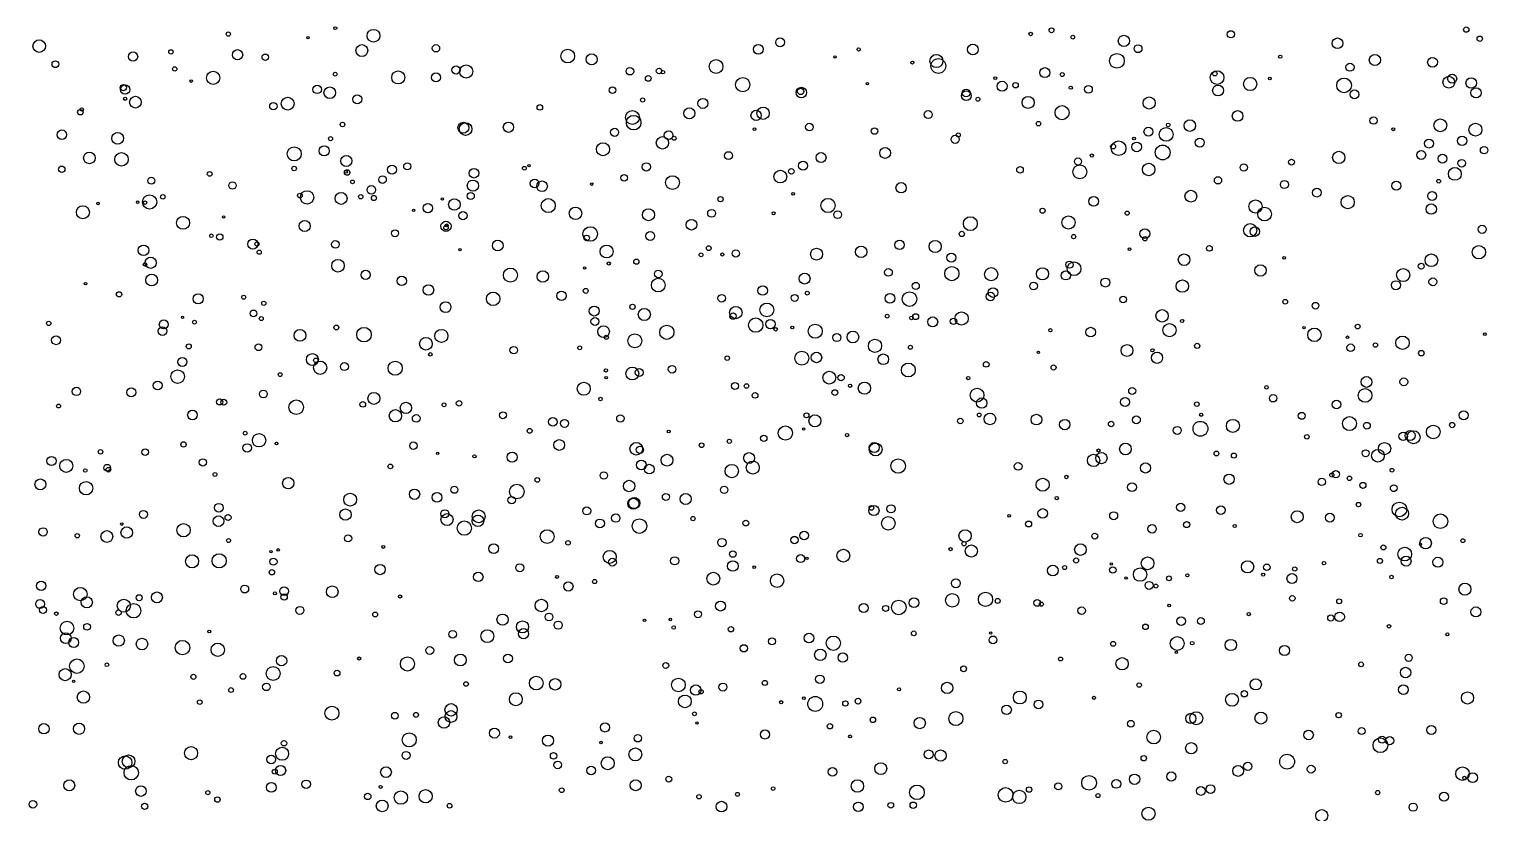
# Model space of a CAD drawing. Extents: x -296 to 296, y -196 to 196.
# Drawn here: x -295.5 to -99.3, y -69.3 to 36.1 of the extents above; entities that cross this region are included whole.
import ezdxf

# ---------------------------------------------------------------- set-up
doc = ezdxf.new("R2010")
doc.units = 0

msp = doc.modelspace()

# ---------------------------------------------------------------- linework, layer by layer
at = {"layer": 'MIX'}
for centre, radius in [((-268.7088, 35.4741), 0.2839), ((-254.3305, 36.2711), 0.1993), ((-249.193, 35.2549), 0.8593), ((-160.8069, 35.4953), 0.234), ((-158.0008, 35.9859), 0.3239), ((-155.1458, 35.0634), 0.2507), ((-133.8811, 35.4495), 0.4809), ((-102.214, 36.0778), 0.3548), ((-294.1554, 33.8531), 0.8499), ((-276.4436, 33.0869), 0.2903), ((-267.4702, 32.7033), 0.6842), ((-257.9939, 35.0002), 0.1572), ((-250.757, 33.2582), 0.7965), ((-240.787, 33.5621), 0.4944), ((-223.0626, 32.5125), 0.9191), ((-197.4385, 33.4258), 0.6499), ((-194.5116, 34.3661), 0.5861), ((-183.9398, 33.4098), 0.2209), ((-168.5753, 33.4038), 0.7222), ((-148.2626, 34.5471), 0.7628), ((-146.3584, 33.5024), 0.5262), ((-119.5365, 34.2384), 0.7159), ((-100.4079, 34.8511), 0.3559), ((-291.9811, 31.4125), 0.4489), ((-281.5325, 32.4549), 0.6252), ((-263.75, 32.362), 0.4287), ((-219.8437, 32.0746), 0.7471), ((-203.1132, 31.1175), 0.9244), ((-187.1175, 32.4136), 0.1584), ((-176.718, 31.641), 0.2034), ((-173.4791, 31.8501), 0.8832), ((-173.2223, 31.1771), 0.9965), ((-149.2067, 31.8772), 0.9944), ((-127.239, 32.4349), 0.2143), ((-117.8562, 31.0173), 0.5437), ((-114.5083, 31.9894), 0.7576), ((-106.7569, 31.6901), 0.656), ((-275.9237, 30.7922), 0.298), ((-270.7561, 29.5949), 0.8796), ((-254.3513, 30.0769), 0.2549), ((-245.8638, 29.6384), 0.8752), ((-240.7872, 29.6442), 0.61), ((-238.0934, 30.6457), 0.5432), ((-236.7182, 30.4503), 0.889), ((-214.6956, 30.4801), 0.505), ((-212.2407, 29.5132), 0.3879), ((-210.7858, 30.512), 0.3745), ((-210.2567, 30.3523), 0.2321), ((-199.5293, 28.6706), 0.9576), ((-165.5621, 29.5423), 0.194), ((-158.8962, 30.2886), 0.6701), ((-156.5544, 30.0374), 0.2663), ((-135.7345, 29.6241), 0.9283), ((-136.0316, 30.1472), 0.2995), ((-131.2829, 28.7584), 0.8917), ((-128.6472, 29.4929), 0.1862), ((-118.6579, 28.5798), 0.9855), ((-104.5617, 29.0022), 0.7968), ((-104.113, 29.4672), 0.6057), ((-101.5534, 28.8931), 0.706), ((-282.837, 28.2614), 0.42), ((-282.5954, 28.0163), 0.6246), ((-273.71, 29.161), 0.1804), ((-256.7639, 28.0406), 0.5735), ((-255.0691, 27.5897), 0.7822), ((-217.0455, 27.9367), 0.4411), ((-191.6448, 27.6131), 0.7045), ((-191.7396, 27.7713), 0.437), ((-182.7649, 28.8121), 0.1693), ((-169.4583, 27.1883), 0.6607), ((-169.4827, 27.5501), 0.5223), ((-164.6486, 28.4605), 0.6704), ((-162.843, 28.598), 0.3656), ((-155.4133, 28.259), 0.2147), ((-153.0345, 28.0524), 0.5236), ((-135.596, 27.8871), 0.7357), ((-117.25, 27.369), 0.5872), ((-100.9038, 27.5689), 0.6877), ((-288.431, 25.3434), 0.2295), ((-282.5912, 26.7725), 0.2193), ((-281.2098, 26.318), 0.7861), ((-262.658, 25.7752), 0.4936), ((-260.7323, 26.1124), 0.857), ((-251.3729, 26.7008), 0.5922), ((-226.8148, 25.6087), 0.3741), ((-212.9929, 26.602), 0.2848), ((-206.7045, 24.8132), 0.7411), ((-204.8904, 26.1461), 0.668), ((-196.7934, 24.8199), 0.8281), ((-167.8994, 26.7157), 0.2644), ((-161.1348, 26.2798), 0.8087), ((-156.585, 24.9064), 0.9441), ((-144.8754, 26.2042), 0.8151), ((-288.6278, 24.9643), 0.3691), ((-253.3644, 23.3172), 0.3084), ((-237.102, 22.8771), 0.7334), ((-236.8015, 22.6942), 0.8569), ((-231.041, 22.9442), 0.6919), ((-214.3683, 24.2587), 0.9348), ((-214.1977, 23.5602), 0.9822), ((-197.7347, 24.544), 0.6884), ((-174.5849, 24.6477), 0.5324), ((-159.7494, 23.4221), 0.296), ((-139.3947, 23.1614), 0.7743), ((-132.968, 24.463), 0.7184), ((-114.6822, 23.8374), 0.4927), ((-105.7095, 23.2038), 0.8585), ((-291.0994, 21.9413), 0.6367), ((-283.6031, 21.4506), 0.784), ((-254.9685, 21.4054), 0.2722), ((-216.7654, 22.2643), 0.5463), ((-210.3303, 20.8434), 0.8377), ((-209.4935, 21.886), 0.5842), ((-208.7593, 21.4517), 0.2696), ((-197.9489, 22.6836), 0.1607), ((-190.5639, 22.9688), 0.5155), ((-181.816, 22.4325), 0.4358), ((-170.9573, 21.3117), 0.5456), ((-170.54, 21.9128), 0.2746), ((-146.8956, 21.4327), 0.1959), ((-144.9664, 22.345), 0.596), ((-142.5781, 21.9846), 0.9287), ((-142.3036, 23.2628), 0.2435), ((-112.034, 22.6745), 0.1993), ((-102.7768, 21.1115), 0.6195), ((-100.9858, 22.6164), 0.8741), ((-259.8521, 19.3545), 0.9468), ((-255.824, 19.7609), 0.6822), ((-218.3241, 19.9784), 0.8824), ((-201.4481, 19.1242), 0.5306), ((-180.3764, 19.4865), 0.7312), ((-149.7126, 20.361), 0.3339), ((-148.9724, 20.1224), 0.9885), ((-146.5533, 20.3005), 0.655), ((-143.0523, 19.5475), 0.997), ((-138.0555, 20.8827), 0.6092), ((-119.3637, 18.883), 0.8244), ((-108.2679, 19.2156), 0.592), ((-107.2378, 20.7517), 0.6022), ((-99.818, 19.8619), 0.5014), ((-291.1224, 17.2859), 0.434), ((-287.4014, 18.8088), 0.7788), ((-283.0854, 18.6259), 0.9133), ((-259.8629, 17.3943), 0.2946), ((-252.8543, 18.4027), 0.7461), ((-246.6959, 17.2425), 0.6145), ((-244.653, 17.6891), 0.4795), ((-228.8978, 17.4264), 0.2529), ((-228.289, 17.7712), 0.1613), ((-212.5023, 17.6074), 0.5566), ((-191.4083, 17.7675), 0.6072), ((-188.9964, 18.8643), 0.6704), ((-162.234, 17.2192), 0.443), ((-154.1897, 16.951), 0.9354), ((-154.4388, 18.3345), 0.4836), ((-152.5772, 19.1336), 0.2212), ((-144.9244, 17.2579), 0.8413), ((-132.1431, 17.5284), 0.486), ((-125.7198, 18.2548), 0.3934), ((-105.414, 18.7177), 0.5946), ((-102.8275, 18.0918), 0.5059), ((-279.0661, 15.753), 0.4608), ((-271.2205, 16.6596), 0.3207), ((-252.7385, 16.8528), 0.3673), ((-252.9063, 16.9521), 0.1964), ((-252.0158, 15.5876), 0.2526), ((-247.9763, 15.9003), 0.5061), ((-235.8124, 15.0852), 0.7587), ((-235.6681, 16.7571), 0.6435), ((-227.516, 15.3728), 0.5837), ((-226.5163, 15.0062), 0.7162), ((-215.4742, 16.1318), 0.452), ((-208.9793, 15.4928), 0.9245), ((-194.4724, 16.3056), 0.8596), ((-192.9981, 17.012), 0.3798), ((-135.6069, 15.8023), 0.4886), ((-126.6747, 15.2387), 0.5449), ((-105.9282, 15.6759), 0.2495), ((-103.7544, 16.6683), 0.8627), ((-279.3042, 12.8901), 0.9506), ((-277.5316, 13.5733), 0.3057), ((-268.1574, 15.098), 0.4938), ((-259.0857, 13.752), 0.3117), ((-258.132, 13.5097), 0.8937), ((-253.5513, 13.3645), 0.803), ((-250.91, 13.59), 0.2905), ((-249.4789, 14.5109), 0.5766), ((-249.1352, 13.4238), 0.344), ((-236.1189, 13.6932), 0.486), ((-219.8429, 15.3037), 0.1797), ((-192.7569, 13.9933), 0.188), ((-178.2285, 14.8088), 0.6931), ((-139.2543, 13.6638), 0.7933), ((-122.3227, 14.1458), 0.5879), ((-118.1615, 12.8694), 0.8897), ((-111.6283, 15.0786), 0.5935), ((-106.8084, 13.6885), 0.5948), ((-288.2824, 11.5091), 0.8736), ((-286.2526, 12.6787), 0.1663), ((-280.9213, 12.8608), 0.1661), ((-279.9265, 12.7985), 0.2357), ((-243.7964, 11.7778), 0.151), ((-241.8794, 12.064), 0.6208), ((-239.9331, 13.2982), 0.1641), ((-238.3115, 12.5535), 0.7773), ((-225.6786, 12.3959), 0.9425), ((-222.0295, 11.3663), 0.8378), ((-212.203, 11.1727), 0.8112), ((-203.7174, 11.3636), 0.5271), ((-202.5265, 13.2644), 0.3571), ((-188.0498, 12.4094), 0.9565), ((-159.1935, 11.707), 0.3396), ((-152.3402, 12.9861), 0.6524), ((-130.5681, 12.2853), 0.8881), ((-129.3466, 11.2615), 0.9154), ((-106.9268, 11.9348), 0.6988), ((-274.806, 10.0812), 0.8724), ((-269.3488, 10.8784), 0.1655), ((-258.4364, 9.6543), 0.7472), ((-239.4419, 9.6158), 0.6864), ((-239.3387, 9.7284), 0.2035), ((-237.1547, 11.052), 0.5606), ((-206.4133, 9.8321), 0.7155), ((-195.3869, 11.3705), 0.2064), ((-186.7565, 11.1795), 0.5231), ((-168.9158, 9.9744), 0.9352), ((-155.7181, 10.1262), 0.8968), ((-147.8188, 11.3843), 0.2766), ((-131.2794, 9.0844), 0.8885), ((-271.0077, 8.3503), 0.2452), ((-269.8669, 8.171), 0.4297), ((-265.425, 7.2241), 0.6773), ((-246.2986, 8.6861), 0.469), ((-239.4406, 9.426), 0.3026), ((-220.0438, 8.5826), 0.984), ((-220.5231, 8.0488), 0.3755), ((-211.9713, 8.3078), 0.5957), ((-170.0694, 8.588), 0.3522), ((-155.0291, 8.2322), 0.2817), ((-145.4481, 8.618), 0.6598), ((-145.4403, 7.9494), 0.2912), ((-130.6514, 8.9019), 0.6384), ((-100.0692, 9.2116), 0.5461), ((-280.1249, 6.3875), 0.7125), ((-264.8621, 7.2385), 0.2872), ((-264.5617, 6.1311), 0.2785), ((-254.3125, 7.174), 0.512), ((-237.5385, 6.4721), 0.1574), ((-232.4802, 7.0353), 0.7229), ((-217.8384, 6.2257), 0.8688), ((-205.1364, 5.7717), 0.2568), ((-204.1044, 6.6785), 0.3213), ((-202.2726, 5.8247), 0.2092), ((-200.4597, 5.9681), 0.4898), ((-189.6049, 5.8713), 0.7989), ((-183.6076, 6.1804), 0.7757), ((-178.4382, 7.1121), 0.6217), ((-173.6459, 6.903), 0.8141), ((-171.4637, 5.4078), 0.6167), ((-147.5131, 6.5396), 0.1666), ((-140.1666, 5.121), 0.7782), ((-136.7658, 6.6494), 0.3819), ((-106.8978, 5.0471), 0.8535), ((-100.5205, 6.1327), 0.9025), ((-279.9272, 4.4929), 0.2328), ((-279.1589, 4.7025), 0.7546), ((-253.9667, 4.3131), 0.8455), ((-230.7739, 3.0428), 0.9494), ((-220.7975, 4.0121), 0.1505), ((-217.5465, 4.6125), 0.2185), ((-213.8364, 4.8648), 0.3512), ((-179.9267, 3.4156), 0.5147), ((-171.4094, 3.2507), 0.9545), ((-166.1148, 3.1684), 0.8855), ((-159.2071, 3.2149), 0.8183), ((-155.5803, 4.4563), 0.4837), ((-154.9566, 3.9035), 0.9167), ((-129.8874, 3.6789), 0.7709), ((-126.7165, 5.3739), 0.1742), ((-110.7044, 3.0589), 0.8809), ((-108.2755, 4.2427), 0.3952), ((-287.9317, 1.9025), 0.1674), ((-279.0312, 2.3844), 0.79), ((-250.2452, 3.0926), 0.6162), ((-245.3935, 2.2711), 0.6234), ((-226.4081, 2.8561), 0.773), ((-210.8866, 1.7151), 0.9252), ((-210.8902, 3.2088), 0.5087), ((-191.209, 2.5803), 0.7326), ((-176.2521, 1.5996), 0.4726), ((-160.411, 1.5823), 0.5179), ((-156.0738, 3.0012), 0.6085), ((-150.7419, 2.054), 0.6063), ((-140.4047, 1.5685), 0.8279), ((-111.6865, 1.6936), 0.6075), ((-106.7099, 2.1468), 0.5259), ((-283.4125, 0.4604), 0.3533), ((-272.7725, -0.1327), 0.6787), ((-266.6429, 0.0778), 0.2719), ((-241.8002, 1.0497), 0.7104), ((-233.0937, -0.1364), 0.909), ((-223.9036, 0.2712), 0.623), ((-220.6508, 0.9319), 0.3353), ((-202.3479, -0.0614), 0.5128), ((-196.8478, 0.9761), 0.6379), ((-192.5427, -0.0227), 0.4582), ((-190.8568, 0.6198), 0.2614), ((-179.7287, -0.0781), 0.6489), ((-177.0903, -0.1778), 0.9778), ((-166.2147, 0.1677), 0.5688), ((-165.8636, 0.7007), 0.6436), ((-148.3631, -0.2215), 0.4451), ((-265.3292, -2.1041), 0.4541), ((-263.9489, -0.7546), 0.277), ((-239.5007, -1.2606), 0.7325), ((-219.5102, -1.7861), 0.6655), ((-214.3594, -1.2214), 0.3601), ((-212.768, -2.2547), 0.8177), ((-200.457, -1.9972), 0.8316), ((-196.2879, -1.6385), 0.927), ((-170.094, -2.7889), 0.8967), ((-143.1273, -2.4349), 0.8371), ((-126.572, -0.5401), 0.3184), ((-122.4801, -1.0654), 0.4454), ((-292.8749, -3.4539), 0.2927), ((-277.5709, -4.4918), 0.5848), ((-277.3933, -3.5854), 0.6037), ((-274.8788, -2.626), 0.1558), ((-273.2685, -3.2771), 0.2509), ((-264.2827, -2.7997), 0.2672), ((-254.1881, -3.9947), 0.3299), ((-219.4112, -3.1881), 0.5277), ((-218.2503, -4.5543), 0.7858), ((-209.7374, -4.6348), 0.9567), ((-200.8345, -2.4635), 0.4319), ((-197.7822, -3.6816), 0.965), ((-195.8055, -3.538), 0.6338), ((-192.865, -3.9953), 0.1884), ((-189.7835, -4.5002), 0.953), ((-180.102, -2.4778), 0.2538), ((-176.841, -2.7057), 0.2416), ((-176.2661, -2.5349), 0.3977), ((-173.9812, -3.2429), 0.6713), ((-171.1808, -3.1677), 0.4361), ((-142.1259, -4.3554), 0.8917), ((-140.4359, -3.1228), 0.2177), ((-124.0379, -4.0109), 0.1637), ((-116.8214, -3.8764), 0.3194), ((-291.8837, -5.7055), 0.6034), ((-259.0839, -5.0576), 0.7963), ((-250.466, -4.9653), 0.9787), ((-242.1382, -6.1931), 0.8534), ((-240.062, -5.1327), 0.8826), ((-217.868, -5.3167), 0.2662), ((-214.0379, -5.7893), 0.935), ((-195.0939, -4.2399), 0.2351), ((-186.8764, -5.3514), 0.5494), ((-184.7096, -5.2743), 0.7813), ((-181.7416, -6.4578), 0.8929), ((-158.1531, -4.3711), 0.2161), ((-152.7427, -4.624), 0.6485), ((-122.6368, -4.9777), 0.9082), ((-118.2044, -5.3161), 0.1801), ((-110.7941, -6.0522), 0.9055), ((-99.7296, -4.8939), 0.1834), ((-274.0387, -6.5403), 0.3325), ((-264.6651, -6.6448), 0.4622), ((-257.4045, -8.3088), 0.8019), ((-241.5484, -7.6096), 0.2441), ((-230.3315, -7.0472), 0.5021), ((-221.4575, -6.7335), 0.2577), ((-201.6149, -8.1267), 0.2993), ((-191.5899, -8.1159), 0.9353), ((-189.6219, -8.0234), 0.7105), ((-180.6302, -8.2748), 0.7138), ((-176.9776, -6.6604), 0.266), ((-159.7543, -7.3369), 0.1583), ((-147.8424, -7.0936), 0.8005), ((-144.4312, -7.0682), 0.22), ((-143.8074, -8.0757), 0.7551), ((-138.4036, -6.4704), 0.3524), ((-117.7638, -6.721), 0.5033), ((-114.4418, -6.3567), 0.2883), ((-108.2601, -7.4541), 0.371), ((-275.5316, -10.6071), 0.9086), ((-274.9008, -8.6305), 0.5952), ((-256.9521, -8.413), 0.3094), ((-256.3707, -9.4108), 0.8906), ((-253.1049, -9.2533), 0.5313), ((-246.2768, -9.4765), 0.9553), ((-217.9274, -9.7667), 0.2289), ((-214.3806, -10.1892), 0.8694), ((-213.4435, -10.0488), 0.5343), ((-209.0303, -9.625), 0.5067), ((-177.2574, -9.7182), 0.9321), ((-166.782, -8.9624), 0.3773), ((-157.7243, -9.3806), 0.3427), ((-278.2241, -11.7984), 0.5916), ((-261.7394, -10.3421), 0.2518), ((-220.9159, -12.2387), 0.8772), ((-217.9079, -10.7487), 0.1724), ((-200.5772, -11.8668), 0.4665), ((-199.0181, -11.8696), 0.3042), ((-187.8834, -10.7426), 0.8691), ((-186.3028, -10.7427), 0.4268), ((-185.0905, -11.8327), 0.2244), ((-183.1639, -12.155), 0.8199), ((-169.1958, -10.8089), 0.2297), ((-115.635, -11.3261), 0.7257), ((-110.615, -11.3073), 0.5221), ((-289.1493, -12.5947), 0.5634), ((-281.77, -12.725), 0.5932), ((-269.8769, -14.0083), 0.4098), ((-269.33, -14.0508), 0.3907), ((-263.9985, -12.9442), 0.5227), ((-249.1436, -13.5377), 0.8019), ((-218.6588, -13.6148), 0.2276), ((-197.868, -13.1271), 0.3803), ((-187.1411, -12.755), 0.3899), ((-168.0136, -13.0969), 0.9256), ((-167.3843, -14.1588), 0.7017), ((-148.0995, -14.0216), 0.6105), ((-147.1493, -12.5353), 0.4679), ((-129.0854, -12.0488), 0.2455), ((-128.1982, -13.5186), 0.4991), ((-115.8264, -13.1387), 0.9262), ((-291.5527, -14.565), 0.2617), ((-273.541, -15.764), 0.6475), ((-259.5822, -14.7188), 0.9855), ((-250.628, -14.3402), 0.3799), ((-246.247, -15.8794), 0.8302), ((-244.8259, -14.8198), 0.7566), ((-239.7006, -14.3932), 0.2564), ((-237.6797, -14.1992), 0.3734), ((-231.7771, -15.8007), 0.4625), ((-190.9666, -15.8149), 0.3396), ((-167.7187, -15.7642), 0.2538), ((-166.2831, -16.3069), 0.7787), ((-160.0273, -16.3907), 0.7191), ((-138.461, -14.3083), 0.3091), ((-137.8716, -15.7399), 0.2137), ((-124.3483, -15.8828), 0.4653), ((-119.6731, -14.3523), 0.5702), ((-102.5734, -15.8036), 0.6076), ((-243.4455, -16.2288), 0.5192), ((-228.1893, -17.8923), 0.3264), ((-225.0762, -16.6842), 0.585), ((-223.5021, -16.895), 0.5375), ((-215.9914, -16.2295), 0.4935), ((-193.7959, -18.2024), 0.9573), ((-191.3373, -17.6696), 0.1591), ((-189.8148, -16.5575), 0.8081), ((-170.2715, -16.5784), 0.3726), ((-156.2247, -17.0616), 0.6988), ((-149.9853, -16.9825), 0.3662), ((-146.5861, -16.4238), 0.5295), ((-141.0907, -17.8406), 0.5315), ((-137.9654, -17.6204), 0.9983), ((-133.6102, -17.2288), 0.874), ((-117.923, -16.9302), 0.9389), ((-115.5749, -17.2055), 0.4482), ((-106.6515, -18.0551), 0.9188), ((-104.1024, -17.1264), 0.3534), ((-274.7459, -19.7304), 0.3627), ((-266.4542, -18.2141), 0.257), ((-264.59, -19.1738), 0.8969), ((-262.2392, -19.5937), 0.1807), ((-243.8224, -19.8933), 0.4973), ((-224.2114, -19.8009), 0.7243), ((-213.8537, -20.3138), 0.8437), ((-209.4881, -17.9769), 0.1855), ((-205.0604, -19.8451), 0.3164), ((-201.3346, -19.3161), 0.284), ((-196.7011, -18.9052), 0.4331), ((-185.4884, -18.4782), 0.2163), ((-181.8379, -20.1523), 0.6798), ((-181.6465, -20.4085), 0.8591), ((-148.0529, -20.3375), 0.7865), ((-123.6522, -18.6954), 0.3035), ((-113.2071, -20.297), 0.8229), ((-110.6994, -18.6388), 0.5658), ((-109.7706, -18.5343), 0.6732), ((-109.3078, -18.7622), 0.8766), ((-292.4934, -21.9569), 0.6154), ((-285.9047, -20.7154), 0.3034), ((-279.8971, -20.7648), 0.434), ((-266.1882, -20.2002), 0.5699), ((-240.5583, -20.9404), 0.1556), ((-235.6151, -21.3358), 0.2177), ((-230.5563, -21.4472), 0.6793), ((-213.3598, -20.4579), 0.4828), ((-209.7077, -21.8519), 0.7966), ((-198.6771, -21.5573), 0.7322), ((-152.3367, -21.8747), 0.8318), ((-151.2878, -21.5706), 0.7574), ((-151.6763, -20.549), 0.2058), ((-135.8185, -20.949), 0.3181), ((-133.4708, -21.2394), 0.3413), ((-115.7469, -20.9248), 0.4601), ((-114.0908, -21.2454), 0.8537), ((-290.5058, -22.6116), 0.8761), ((-287.9549, -23.2368), 0.2328), ((-285.017, -22.8598), 0.453), ((-284.8402, -23.1279), 0.3116), ((-272.1437, -22.1483), 0.4887), ((-270.5066, -23.7756), 0.2627), ((-246.9205, -22.6887), 0.3233), ((-218.2082, -23.9037), 0.4958), ((-213.1736, -22.4938), 0.643), ((-212.1015, -23.0513), 0.6508), ((-201.0096, -23.3089), 0.8956), ((-198.183, -22.8457), 0.8833), ((-178.6254, -22.6349), 0.9745), ((-162.4864, -22.6904), 0.5187), ((-145.3695, -22.8953), 0.6814), ((-119.757, -23.7376), 0.4799), ((-112.2077, -23.2022), 0.2511), ((-293.9934, -25.1052), 0.7383), ((-287.8506, -25.6176), 0.9039), ((-260.6534, -24.9454), 0.7649), ((-238.3102, -25.8306), 0.476), ((-229.9161, -26.0657), 0.987), ((-227.1694, -24.508), 0.31), ((-214.8135, -25.3294), 0.7701), ((-202.0207, -25.8422), 0.4928), ((-159.1876, -25.1475), 0.8792), ((-155.9943, -24.1094), 0.2346), ((-147.1725, -25.4812), 0.5985), ((-134.1174, -24.4174), 0.6877), ((-121.6544, -24.7709), 0.4956), ((-120.3013, -23.8396), 0.2734), ((-117.93, -24.287), 0.305), ((-116.1155, -25.2429), 0.4057), ((-111.9765, -25.6274), 0.4475), ((-252.3275, -27.1578), 0.8631), ((-243.676, -26.4367), 0.6957), ((-240.6487, -26.8533), 0.6523), ((-230.607, -27.2253), 0.5054), ((-214.2393, -27.7124), 0.7358), ((-214.1224, -27.618), 0.7514), ((-209.8678, -26.794), 0.4746), ((-207.2135, -27.0716), 0.7404), ((-157.2856, -26.957), 0.2221), ((-280.1277, -29.1387), 0.5387), ((-270.0389, -30.0596), 0.7164), ((-269.9826, -28.2386), 0.583), ((-268.749, -29.5609), 0.4085), ((-252.9665, -29.1705), 0.769), ((-239.5991, -29.0578), 0.5458), ((-239.3031, -29.8459), 0.8104), ((-235.143, -30.008), 0.7781), ((-235.0391, -29.4105), 0.8653), ((-220.513, -28.6702), 0.54), ((-216.613, -29.6439), 0.5616), ((-206.2199, -29.7027), 0.2835), ((-181.8934, -28.6196), 0.6908), ((-182.2244, -28.2706), 0.3098), ((-179.5796, -28.3945), 0.5518), ((-163.7031, -29.3368), 0.1696), ((-159.1859, -29.0052), 0.6392), ((-149.641, -29.3234), 0.5366), ((-140.6352, -28.1988), 0.5546), ((-135.2212, -28.5663), 0.5837), ((-124.9536, -29.4601), 0.8064), ((-120.5713, -29.5748), 0.595), ((-116.7079, -27.8195), 0.3002), ((-111.2175, -28.4773), 0.9873), ((-110.8506, -29.0468), 0.8669), ((-105.6843, -30.0544), 0.9822), ((-293.6216, -31.4959), 0.5603), ((-285.0543, -32.1194), 0.7913), ((-283.0516, -30.4435), 0.171), ((-282.3823, -31.5903), 0.7704), ((-274.7327, -31.2675), 0.9001), ((-236.9746, -30.9882), 0.962), ((-225.8318, -32.129), 0.9221), ((-218.7428, -30.3661), 0.6025), ((-213.421, -30.7199), 0.9885), ((-199.1119, -30.3162), 0.3912), ((-179.9531, -30.3395), 0.9047), ((-169.6321, -32.0413), 0.8232), ((-161.0813, -30.4331), 0.4013), ((-144.4765, -31.0808), 0.5675), ((-139.831, -30.5135), 0.4128), ((-133.3578, -30.7004), 0.2133), ((-289.0311, -32.0147), 0.2874), ((-268.6812, -32.6608), 0.2627), ((-252.6027, -32.369), 0.4778), ((-247.8753, -33.5256), 0.1921), ((-233.0301, -33.7455), 0.6536), ((-223.0383, -32.9692), 0.3056), ((-202.3258, -32.941), 0.5658), ((-192.5678, -32.5883), 0.4946), ((-191.2674, -31.9783), 0.5746), ((-169.7715, -33.0929), 0.2834), ((-168.7836, -34.0706), 0.8216), ((-154.1037, -33.8811), 0.7846), ((-152.1822, -32.0652), 0.3954), ((-116.4363, -31.9288), 0.2339), ((-113.3692, -33.5898), 0.3397), ((-108.3722, -33.1641), 0.1559), ((-107.6769, -33.0134), 0.7743), ((-102.6685, -32.6812), 0.2585), ((-273.5949, -35.455), 0.8837), ((-269.9474, -35.3854), 0.9588), ((-262.9966, -34.1743), 0.1556), ((-262.6462, -35.5053), 0.4801), ((-262.0207, -33.9291), 0.1777), ((-217.4223, -34.8609), 0.8718), ((-217.0528, -35.575), 0.5259), ((-208.6812, -35.3881), 0.5428), ((-200.8639, -34.4749), 0.4335), ((-191.741, -35.09), 0.5389), ((-190.8926, -35.0504), 0.1575), ((-185.9904, -34.7013), 0.8642), ((-171.5811, -33.8205), 0.2154), ((-154.6972, -35.3434), 0.345), ((-145.0829, -35.7231), 0.8571), ((-113.8311, -35.4008), 0.3383), ((-110.4992, -34.4856), 0.9233), ((-110.3077, -35.4314), 0.6625), ((-106.0331, -35.5744), 0.6654), ((-262.861, -36.9261), 0.3644), ((-248.311, -36.5627), 0.6914), ((-235.0985, -37.5434), 0.6356), ((-229.5143, -36.3207), 0.5382), ((-203.4939, -37.7873), 0.8618), ((-200.864, -36.0891), 0.7113), ((-197.9784, -36.2533), 0.1778), ((-194.9087, -38.0589), 0.9081), ((-157.8219, -36.6929), 0.7262), ((-156.236, -36.2926), 0.2729), ((-149.7528, -36.6182), 0.4333), ((-149.9703, -35.8255), 0.1632), ((-146.0911, -37.2415), 0.9029), ((-139.7218, -37.3363), 0.2063), ((-131.6196, -36.1932), 0.8256), ((-129.5306, -37.2501), 0.211), ((-129.03, -36.2589), 0.4375), ((-125.6595, -37.7776), 0.6753), ((-125.2778, -36.4863), 0.2899), ((-121.352, -35.7077), 0.2284), ((-293.8889, -38.7549), 0.6263), ((-288.6191, -39.8697), 0.9027), ((-266.5122, -39.1849), 0.5304), ((-261.2168, -39.472), 0.5916), ((-254.7329, -39.5477), 0.7801), ((-224.4973, -37.5516), 0.1939), ((-222.985, -38.8395), 0.6289), ((-219.4544, -38.1746), 0.2785), ((-170.8687, -38.4103), 0.6044), ((-147.963, -37.682), 0.1615), ((-144.8832, -38.7018), 0.5337), ((-143.9531, -38.7871), 0.2573), ((-142.2049, -37.7422), 0.324), ((-112.2747, -37.5628), 0.2394), ((-102.393, -39.1938), 0.8128), ((-294.0428, -41.1976), 0.5857), ((-287.749, -40.9719), 0.7532), ((-282.7721, -41.4281), 0.8756), ((-281.4615, -42.1012), 0.9774), ((-280.7096, -40.3494), 0.4063), ((-278.3161, -40.3094), 0.728), ((-262.4504, -39.7639), 0.1939), ((-261.2123, -40.246), 0.4203), ((-245.611, -40.1929), 0.2134), ((-226.6172, -41.4058), 0.8423), ((-202.5187, -41.4751), 0.6635), ((-183.2675, -41.7319), 0.614), ((-178.5375, -41.6539), 0.9829), ((-176.5031, -41.0234), 0.6464), ((-171.3455, -40.7028), 0.8982), ((-166.8773, -40.5721), 0.9588), ((-165.2462, -40.7809), 0.3357), ((-159.9289, -41.0503), 0.453), ((-159.3716, -41.2165), 0.2798), ((-125.6137, -40.4405), 0.3715), ((-119.3108, -40.8383), 0.3286), ((-105.2555, -40.8157), 0.4464), ((-293.6405, -42.0026), 0.4779), ((-291.8472, -42.4912), 0.2428), ((-283.4843, -42.3554), 0.3661), ((-259.0968, -42.0593), 0.5405), ((-248.9608, -42.6045), 0.325), ((-231.8305, -43.2975), 0.7521), ((-225.5827, -42.9475), 0.5191), ((-209.2601, -43.2802), 0.1712), ((-205.5574, -42.5791), 0.4666), ((-180.3148, -41.7979), 0.4069), ((-153.952, -42.0929), 0.5018), ((-142.1831, -41.4075), 0.1877), ((-140.5605, -43.5014), 0.593), ((-137.9115, -43.4899), 0.4598), ((-131.4749, -42.5619), 0.2217), ((-120.4339, -43.0806), 0.4132), ((-119.2541, -42.9202), 0.6469), ((-100.9215, -42.2607), 0.674), ((-290.4125, -44.4433), 0.9154), ((-290.5684, -45.8018), 0.7185), ((-287.7233, -44.2819), 0.4476), ((-271.2813, -44.8998), 0.1978), ((-238.5415, -45.2687), 0.5175), ((-233.8787, -45.5238), 0.8679), ((-229.1553, -44.2772), 0.8117), ((-229.0126, -45.1891), 0.6839), ((-224.3495, -44.0499), 0.5506), ((-212.7452, -43.3947), 0.1761), ((-208.8092, -44.354), 0.2384), ((-201.113, -44.5952), 0.3566), ((-176.5239, -45.1488), 0.3222), ((-166.1772, -45.0983), 0.1575), ((-145.3616, -44.2678), 0.3749), ((-112.6082, -44.2003), 0.2412), ((-104.7529, -45.2814), 0.1967), ((-289.5182, -46.377), 0.6702), ((-283.4511, -46.1143), 0.7478), ((-280.3258, -46.5838), 0.7745), ((-274.8868, -47.063), 0.9702), ((-270.1397, -47.3527), 0.8922), ((-241.6206, -47.4471), 0.5231), ((-199.3839, -47.1607), 0.4914), ((-195.6026, -46.22), 0.4733), ((-190.6193, -45.776), 0.641), ((-187.3372, -46.471), 0.9646), ((-165.864, -46.0192), 0.5173), ((-149.7116, -46.5628), 0.326), ((-141.0879, -46.5098), 0.9354), ((-139.0716, -46.4663), 0.2415), ((-133.8888, -46.7122), 0.7619), ((-126.6637, -47.4512), 0.6791), ((-289.0828, -49.5616), 0.9743), ((-261.5489, -48.8229), 0.6914), ((-251.1236, -48.5329), 0.2133), ((-244.6242, -49.2563), 0.9546), ((-237.5095, -48.7346), 0.7996), ((-231.1095, -48.5258), 0.5947), ((-189.0944, -48.0368), 0.7702), ((-186.0725, -48.3991), 0.6358), ((-156.7875, -48.594), 0.266), ((-148.5054, -49.2277), 0.8243), ((-141.2104, -47.7092), 0.1547), ((-116.362, -49.3153), 0.316), ((-109.9697, -48.4378), 0.4797), ((-290.6559, -50.7), 0.8139), ((-285.047, -49.3693), 0.239), ((-273.4136, -50.9943), 0.3437), ((-266.7477, -50.9376), 0.3798), ((-262.6913, -50.5378), 0.9344), ((-254.0962, -50.4933), 0.3886), ((-227.3104, -51.8407), 0.9175), ((-209.8789, -49.4731), 0.3985), ((-189.1676, -51.324), 0.5723), ((-169.8223, -49.9201), 0.3824), ((-110.3729, -50.4214), 0.7051), ((-289.5234, -51.6049), 0.1508), ((-288.2078, -53.7265), 0.8274), ((-268.3495, -52.7741), 0.3241), ((-263.6015, -52.344), 0.5083), ((-236.7407, -51.9581), 0.3072), ((-224.7664, -52.002), 0.7729), ((-208.18, -52.0923), 0.9197), ((-205.8444, -52.774), 0.7047), ((-205.1393, -52.997), 0.2908), ((-202.2008, -52.3701), 0.5391), ((-196.5518, -51.814), 0.3476), ((-178.5084, -52.6793), 0.1973), ((-172.0377, -52.4868), 0.7654), ((-162.2593, -53.7757), 0.8698), ((-146.2091, -52.0981), 0.2958), ((-132.077, -53.2754), 0.4256), ((-130.5285, -52.0101), 0.7555), ((-110.679, -52.7229), 0.6364), ((-272.565, -54.4029), 0.312), ((-238.7564, -55.4347), 0.8369), ((-230.0473, -54.0069), 0.8702), ((-207.3156, -54.2996), 0.8551), ((-194.3611, -54.4176), 0.2196), ((-191.3109, -53.8619), 0.1866), ((-189.7828, -54.6381), 0.9985), ((-185.7298, -54.5785), 0.3585), ((-184.0258, -54.2736), 0.3869), ((-164.0407, -55.4344), 0.6389), ((-159.7391, -54.7045), 0.5847), ((-152.2785, -53.8153), 0.2076), ((-133.7183, -54.0873), 0.8646), ((-102.0487, -53.8384), 0.8209), ((-254.7825, -55.875), 0.9354), ((-246.3136, -56.2259), 0.4522), ((-243.4694, -56.1153), 0.3291), ((-239.7063, -57.1409), 0.7735), ((-238.7629, -56.335), 0.7916), ((-206.0148, -55.9783), 0.259), ((-182.0244, -56.7805), 0.368), ((-175.7155, -57.2176), 0.7522), ((-170.8625, -56.6147), 0.9479), ((-147.3313, -57.3036), 0.4502), ((-139.2568, -56.5936), 0.6883), ((-138.5297, -56.564), 0.8725), ((-129.8284, -56.5364), 0.8043), ((-119.3788, -56.1535), 0.3626), ((-293.5225, -57.9744), 0.7022), ((-288.7953, -57.9867), 0.7545), ((-244.3852, -59.4814), 0.9398), ((-232.9295, -58.5647), 0.6759), ((-225.7201, -59.5805), 0.7582), ((-218.0467, -57.8005), 0.6184), ((-213.6348, -59.2559), 0.5045), ((-205.6821, -57.1916), 0.1522), ((-196.5316, -58.7528), 0.6087), ((-187.804, -57.6475), 0.3534), ((-185.0907, -59.0073), 0.2), ((-144.2543, -59.1033), 0.9159), ((-123.4198, -58.8152), 0.6387), ((-116.2911, -58.2967), 0.4683), ((-106.9027, -58.1545), 0.6108), ((-273.7244, -61.2671), 0.8814), ((-261.4806, -61.3427), 0.8769), ((-261.2306, -59.9377), 0.3611), ((-230.753, -59.0961), 0.1835), ((-218.5936, -59.8268), 0.1673), ((-213.9728, -61.4364), 0.8699), ((-139.2028, -60.5998), 0.7619), ((-113.7656, -60.2044), 0.9921), ((-113.5357, -59.4464), 0.4746), ((-112.529, -59.5873), 0.5484), ((-282.5921, -62.5295), 0.9069), ((-282.1308, -62.3478), 0.85), ((-262.9353, -62.1067), 0.5823), ((-244.8057, -61.5671), 0.528), ((-224.9646, -61.6262), 0.4415), ((-224.4116, -62.8524), 0.5114), ((-217.6903, -62.619), 0.8697), ((-180.9602, -63.3458), 0.7998), ((-174.5289, -61.4391), 0.6028), ((-172.9174, -61.5903), 0.7542), ((-164.2349, -62.3996), 0.3004), ((-145.5954, -61.9471), 0.3641), ((-131.6102, -63.0376), 0.5569), ((-126.3078, -62.4093), 0.9994), ((-281.78, -63.8987), 0.9686), ((-262.4665, -63.753), 0.3327), ((-261.6855, -63.5918), 0.6808), ((-247.5099, -63.8242), 0.7188), ((-219.928, -63.6043), 0.5827), ((-209.4762, -64.7603), 0.3994), ((-187.4594, -63.7668), 0.5704), ((-152.9458, -65.2564), 0.9894), ((-146.822, -64.7718), 0.6975), ((-141.8979, -64.405), 0.6102), ((-132.9038, -63.6567), 0.7261), ((-123.0852, -63.4165), 0.526), ((-102.7271, -64.0266), 0.9088), ((-102.4601, -64.6034), 0.224), ((-101.3621, -64.553), 0.6607), ((-290.1129, -65.595), 0.7367), ((-280.4752, -66.3665), 0.7152), ((-271.4752, -66.582), 0.276), ((-262.9309, -65.8741), 0.6588), ((-258.2399, -65.4461), 0.5685), ((-249.9675, -67.0854), 0.4289), ((-248.2333, -65.8023), 0.2031), ((-245.5082, -67.2406), 0.9038), ((-242.1776, -67.0602), 0.8905), ((-223.8759, -66.2495), 0.3239), ((-213.9302, -65.5839), 0.7334), ((-200.2339, -66.8048), 0.2648), ((-195.4537, -66.026), 0.249), ((-184.1083, -65.6826), 0.8347), ((-176.0963, -66.5345), 0.9851), ((-164.1812, -66.8756), 0.9899), ((-162.3316, -67.1574), 0.8992), ((-161.019, -66.1561), 0.3675), ((-157.0972, -65.7329), 0.4753), ((-149.2907, -65.4008), 0.5939), ((-137.9141, -66.3529), 0.5852), ((-136.6244, -66.089), 0.5853), ((-114.1332, -66.5612), 0.2897), ((-105.2083, -67.1308), 0.6107), ((-294.9977, -68.1458), 0.505), ((-279.9692, -68.423), 0.4303), ((-270.1794, -67.5017), 0.365), ((-248.0205, -68.3597), 0.7901), ((-238.9634, -68.3383), 0.3175), ((-205.4129, -67.1281), 0.293), ((-202.3925, -68.4601), 0.7182), ((-183.981, -68.4704), 0.6359), ((-179.6176, -68.2777), 0.3771), ((-176.6056, -68.2664), 0.425), ((-151.7531, -66.9785), 0.2713), ((-144.9505, -69.4086), 0.8805), ((-109.3525, -68.5259), 0.5498), ((-121.6554, -69.6719), 0.8113)]:
    msp.add_circle(centre, radius, dxfattribs=at)

doc.saveas('drawing.dxf')
